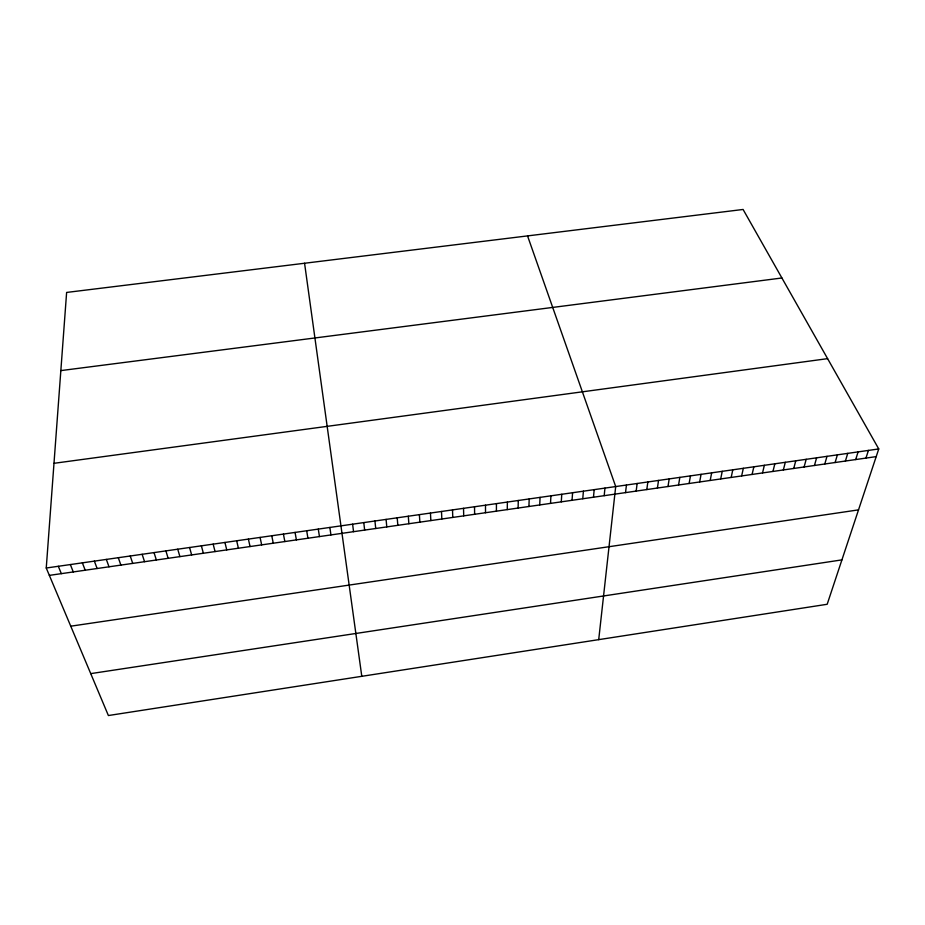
<?xml version="1.0" encoding="UTF-8"?>
<svg xmlns="http://www.w3.org/2000/svg" width="925" height="925" viewBox="0 0 925 925"><rect width="100%" height="100%" fill="white"/><g stroke="black" fill="none" stroke-linecap="round" stroke-linejoin="round"><path stroke-width="1.39" d="M496.401 511.167L496.447 503.616M507.258 509.606L507.374 502.055M518.104 508.045L518.289 500.494M528.927 506.495L529.192 498.933M539.726 504.946L540.073 497.373M550.514 503.397L550.93 495.823M561.29 501.847L561.764 494.274M46.25 568.008L66.623 292.439L743.087 209.466L878.75 448.937L827.181 604.279L108.387 715.534L46.25 568.008L878.75 448.937M572.032 500.298L572.598 492.724M582.773 498.76L583.398 491.175M593.48 497.222L594.185 489.637M604.187 495.684L604.95 488.099M598.706 639.649L615.703 486.562L527.551 235.91M625.52 492.62L626.445 485.024M636.169 491.094L637.152 483.486M646.795 489.568L647.847 481.96M657.409 488.042L658.531 480.433M668 486.527L669.191 478.907M678.568 485.001L679.84 477.381M689.125 483.486L690.466 475.866M699.67 481.971L701.069 474.352M710.192 480.457L711.66 472.837M720.691 478.953L722.24 471.322M731.178 477.45L732.785 469.808M741.642 475.947L743.33 468.304M752.094 474.444L753.852 466.801M762.535 472.941L764.351 465.298M772.953 471.449L774.838 463.795M783.359 469.958L785.302 462.303M793.743 468.466L795.754 460.8M804.103 466.975L806.195 459.309M814.451 465.483L816.613 457.817M824.788 464.003L827.008 456.337M835.102 462.523L837.391 454.846M845.404 461.043L847.751 453.366M855.683 459.563L858.099 451.886M865.95 458.095L868.436 450.406M90.731 673.62L841.923 559.879M70.751 626.19L858.516 509.872M49.349 575.373L876.195 456.615M53.997 463.309L827.597 358.646M60.853 370.601L781.903 277.986M58.31 566.285L61.328 573.65M70.346 564.562L73.272 571.939M82.371 562.851L85.204 570.216M94.362 561.128L97.125 568.505M106.34 559.417L109.011 566.805M118.296 557.706L120.874 565.094M130.228 555.994L132.726 563.394M142.138 554.295L144.554 561.695M154.024 552.595L156.36 560.007M165.899 550.895L168.142 558.307M177.739 549.207L179.901 556.619M189.567 547.507L191.648 554.931M201.373 545.819L203.361 553.254M213.155 544.143L215.062 551.566M224.925 542.455L226.752 549.889M236.661 540.778L238.407 548.213M248.386 539.102L250.051 546.548M260.087 537.425L261.659 544.883M271.765 535.76L273.257 543.218M283.42 534.083L284.842 541.553M295.063 532.418L296.393 539.888M306.684 530.765L307.933 538.234M318.281 529.1L319.449 536.581M329.855 527.447L330.942 534.928M304.568 263.255L361.791 676.314M352.61 524.186L353.547 531.678M363.779 522.59L364.647 530.083M374.937 520.995L375.723 528.499M386.083 519.399L386.789 526.903M397.207 517.815L397.831 525.319M408.307 516.219L408.862 523.735M419.383 514.635L419.869 522.163M430.449 513.051L430.853 520.578M441.502 511.479L441.826 519.006M452.522 509.895L452.776 517.433M463.529 508.322L463.714 515.861M474.525 506.75L474.629 514.288M485.486 505.189L485.521 512.727"/></g></svg>
